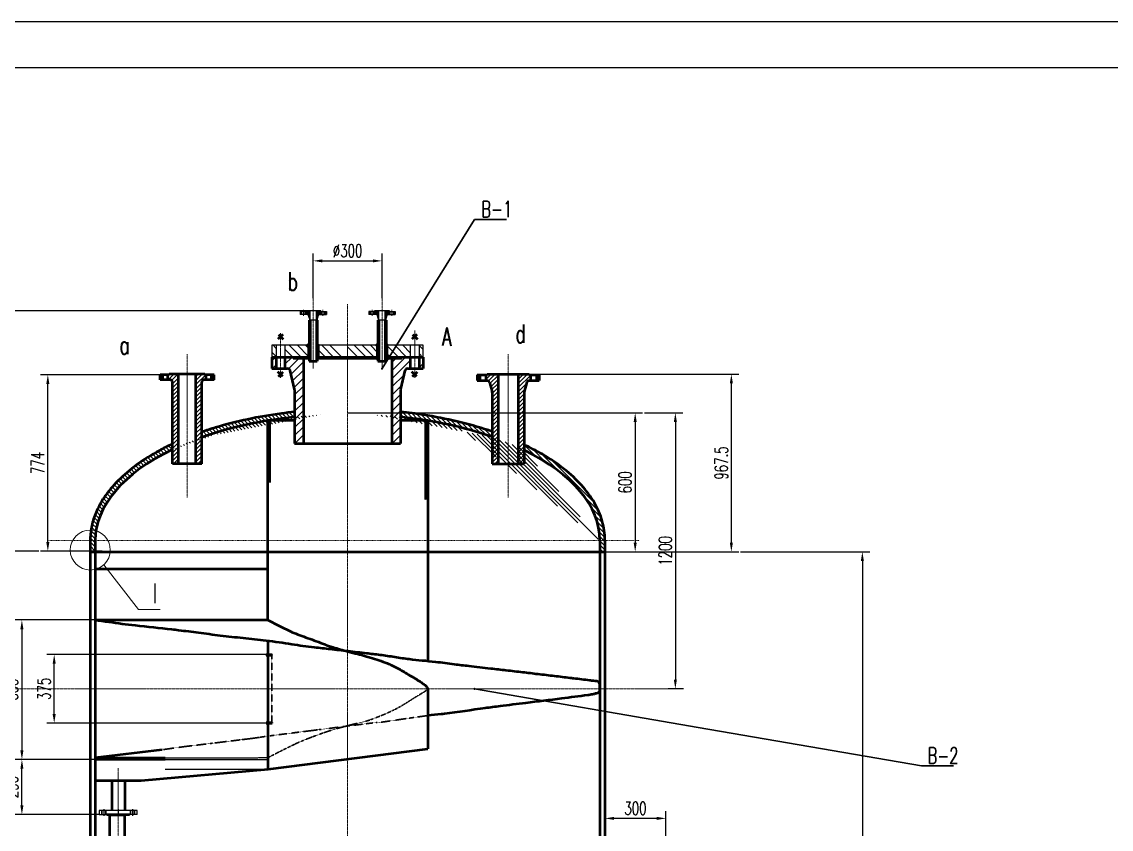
# Model space of a CAD drawing. Header units: millimetres. Extents: x 25714 to 46739, y -2 to 14848.
# Drawn here: x 28744 to 34681, y 10449 to 14848 of the extents above; entities that cross this region are included whole.
import ezdxf

# ---------------------------------------------------------------- set-up
doc = ezdxf.new("R2010")
doc.units = ezdxf.units.MM
doc.header["$LTSCALE"] = 5
for name, pattern in [('CENTER', [2, 1.25, -0.25, 0.25, -0.25]), ('DASHED', [0.75, 0.5, -0.25]), ('DIVIDE', [1.25, 0.5, -0.25, 0, -0.25, 0, -0.25]), ('HIDDEN', [0.375, 0.25, -0.125])]:
    doc.linetypes.add(name, pattern=pattern)
for name, color, linetype in [('2', 2, 'DASHED'), ('3', 3, 'CENTER'), ('border', 7, 'Continuous')]:
    doc.layers.add(name, color=color, linetype=linetype)
for name, color, linetype, lineweight in [('中心线', 4, 'CENTER', 18), ('双点划线', 6, 'DIVIDE', 18), ('实线', 7, 'Continuous', 53), ('文字', 3, 'Continuous', 30), ('细线', 1, 'Continuous', 18), ('虚线', 2, 'HIDDEN', 35)]:
    doc.layers.add(name, color=color, linetype=linetype, lineweight=lineweight)
doc.styles.get("Standard").update_dxf_attribs({"font": 'txt.shx', "width": 0.67, "bigfont": 'hztxt.shx'})
doc.dimstyles.get("Standard").update_dxf_attribs({"dimtxt": 0.18, "dimasz": 0.18, "dimexe": 0.18, "dimexo": 0.0625, "dimgap": 0.09, "dimtad": 0, "dimtih": 1, "dimtoh": 1, "dimdec": 4, "dimzin": 0, "dimdsep": 46, "dimtxsty": 'Standard', "dimcen": 0.09, "dimadec": 0, "dimazin": 0, "dimtfac": 1, "dimtdec": 4, "dimtofl": 0, "dimtmove": 0, "dimatfit": 3, "dimfxl": 0, "dimtolj": 1, "dimtzin": 0, "dimarcsym": 0})
pattern_1 = [(135, (29379.6773, 8232.7465), (-3.535534, -3.535534), [])]

# ---------------------------------------------------------------- blocks, each defined once
blk = doc.blocks.new('*D79')
at = {"layer": 'DEFPOINTS', "color": 0}
for p in [(32661, 11960.2), (31922.2, 6198.8), (33324.8, 6198.8)]:
    blk.add_point(p, dxfattribs=at)
at = {"layer": '文字', "color": 1, "lineweight": -2}
for p, q in [((32661, 11960.2), (33364.8, 11960.2)), ((33324.8, 11910.2), (33324.8, 6248.8)), ((31922.2, 6198.8), (33364.8, 6198.8))]:
    blk.add_line(p, q, dxfattribs=at)
at = {"layer": '文字', "color": 1}
for points in [[(33316.5, 11910.2), (33333.1, 11910.2), (33324.8, 11960.2)], [(33316.5, 6248.8), (33333.1, 6248.8), (33324.8, 6198.8)]]:
    blk.add_solid(points, dxfattribs=at)
at = {"layer": '文字', "color": 3, "insert": (33269.8, 9079.5), "char_height": 70, "attachment_point": 5, "rotation": 90}
blk.add_mtext('\\A1;7000', dxfattribs=at)
blk = doc.blocks.new('*D130')
at = {"layer": 'DEFPOINTS', "color": 0}
for p in [(31922.2, 10655.7), (31922.2, 10508.3), (32254.7, 10372.7)]:
    blk.add_point(p, dxfattribs=at)
at = {"layer": '文字', "color": 1, "lineweight": -2}
for p, q in [((31922.2, 10655.7), (31922.2, 10468.3)), ((32254.7, 10372.7), (32254.7, 10548.3)), ((32204.7, 10508.3), (31972.2, 10508.3))]:
    blk.add_line(p, q, dxfattribs=at)
at = {"layer": '文字', "color": 1}
for points in [[(31972.2, 10516.6), (31972.2, 10499.9), (31922.2, 10508.3)], [(32204.7, 10516.6), (32204.7, 10499.9), (32254.7, 10508.3)]]:
    blk.add_solid(points, dxfattribs=at)
at = {"layer": '文字', "color": 3, "insert": (32088.4, 10563.3), "char_height": 70, "attachment_point": 5}
blk.add_mtext('\\A1;300', dxfattribs=at)
blk = doc.blocks.new('*D131')
at = {"layer": 'DEFPOINTS', "color": 0}
for p in [(28744.6, 10829), (28744.6, 10829), (29166.6, 10529)]:
    blk.add_point(p, dxfattribs=at)
at = {"layer": '文字', "color": 1, "lineweight": -2}
for p, q in [((28744.6, 10829), (28704.6, 10829)), ((28744.6, 10579), (28744.6, 10779)), ((29166.6, 10529), (28704.6, 10529))]:
    blk.add_line(p, q, dxfattribs=at)
at = {"layer": '文字', "color": 1}
for points in [[(28736.2, 10779), (28752.9, 10779), (28744.6, 10829)], [(28736.2, 10579), (28752.9, 10579), (28744.6, 10529)]]:
    blk.add_solid(points, dxfattribs=at)
at = {"layer": '文字', "color": 3, "insert": (28689.6, 10679), "char_height": 70, "attachment_point": 5, "rotation": 90}
blk.add_mtext('\\A1;250', dxfattribs=at)
blk = doc.blocks.new('*D132')
at = {"layer": 'DEFPOINTS', "color": 0}
for p in [(29253.4, 11589), (28744.6, 10829), (29253.4, 10829)]:
    blk.add_point(p, dxfattribs=at)
at = {"layer": '文字', "color": 1, "lineweight": -2}
for p, q in [((29253.4, 11589), (28704.6, 11589)), ((28744.6, 11539), (28744.6, 10879)), ((29253.4, 10829), (28704.6, 10829))]:
    blk.add_line(p, q, dxfattribs=at)
at = {"layer": '文字', "color": 1}
for points in [[(28736.2, 11539), (28752.9, 11539), (28744.6, 11589)], [(28736.2, 10879), (28752.9, 10879), (28744.6, 10829)]]:
    blk.add_solid(points, dxfattribs=at)
at = {"layer": '文字', "color": 3, "insert": (28689.6, 11209), "char_height": 70, "attachment_point": 5, "rotation": 90}
blk.add_mtext('\\A1;600', dxfattribs=at)
blk = doc.blocks.new('*D133')
at = {"layer": 'DEFPOINTS', "color": 0}
for p in [(28920.6, 11401.5), (30075.9, 11401.5), (30075.9, 11026.5)]:
    blk.add_point(p, dxfattribs=at)
at = {"layer": '文字', "color": 1, "lineweight": -2}
for p, q in [((30075.9, 11401.5), (28880.6, 11401.5)), ((28920.6, 11076.5), (28920.6, 11351.5)), ((30075.9, 11026.5), (28880.6, 11026.5))]:
    blk.add_line(p, q, dxfattribs=at)
at = {"layer": '文字', "color": 1}
for points in [[(28912.2, 11351.5), (28928.9, 11351.5), (28920.6, 11401.5)], [(28912.2, 11076.5), (28928.9, 11076.5), (28920.6, 11026.5)]]:
    blk.add_solid(points, dxfattribs=at)
at = {"layer": '文字', "color": 3, "insert": (28865.6, 11214), "char_height": 70, "attachment_point": 5, "rotation": 90}
blk.add_mtext('\\A1;375', dxfattribs=at)
blk = doc.blocks.new('*D134')
at = {"layer": 'DEFPOINTS', "color": 0}
for p in [(32136.8, 12717.2), (32305.7, 11214), (32349.7, 11214)]:
    blk.add_point(p, dxfattribs=at)
at = {"layer": '文字', "color": 1, "lineweight": -2}
for p, q in [((32136.8, 12717.2), (32345.7, 12717.2)), ((32305.7, 12667.2), (32305.7, 11264)), ((32349.7, 11214), (32265.7, 11214))]:
    blk.add_line(p, q, dxfattribs=at)
at = {"layer": '文字', "color": 1}
for points in [[(32297.4, 12667.2), (32314, 12667.2), (32305.7, 12717.2)], [(32297.4, 11264), (32314, 11264), (32305.7, 11214)]]:
    blk.add_solid(points, dxfattribs=at)
at = {"layer": '文字', "color": 3, "insert": (32250.7, 11965.6), "char_height": 70, "attachment_point": 5, "rotation": 90}
blk.add_mtext('\\A1;1200', dxfattribs=at)
blk = doc.blocks.new('*D135')
at = {"layer": 'DEFPOINTS', "color": 0}
for p in [(31509.7, 12927.7), (32611, 12927.7), (32086.8, 11960.2)]:
    blk.add_point(p, dxfattribs=at)
at = {"layer": '实线', "color": 1, "lineweight": -2}
for p, q in [((31509.7, 12927.7), (32651, 12927.7)), ((32611, 12010.2), (32611, 12877.7)), ((32086.8, 11960.2), (32651, 11960.2))]:
    blk.add_line(p, q, dxfattribs=at)
at = {"layer": '实线', "color": 1}
for points in [[(32602.6, 12877.7), (32619.3, 12877.7), (32611, 12927.7)], [(32602.6, 12010.2), (32619.3, 12010.2), (32611, 11960.2)]]:
    blk.add_solid(points, dxfattribs=at)
at = {"layer": '实线', "color": 3, "insert": (32556, 12444), "char_height": 70, "attachment_point": 5, "rotation": 90}
blk.add_mtext('\\A1;967.5', dxfattribs=at)
blk = doc.blocks.new('*D136')
at = {"layer": 'DEFPOINTS', "color": 0}
for p in [(30519.7, 12717.2), (31767.4, 11960.2), (32086.8, 11960.2)]:
    blk.add_point(p, dxfattribs=at)
at = {"layer": '实线', "color": 1, "lineweight": -2}
for p, q in [((30519.7, 12717.2), (32126.8, 12717.2)), ((32086.8, 12667.2), (32086.8, 12010.2)), ((31767.4, 11960.2), (32126.8, 11960.2))]:
    blk.add_line(p, q, dxfattribs=at)
at = {"layer": '实线', "color": 1}
for points in [[(32078.4, 12667.2), (32095.1, 12667.2), (32086.8, 12717.2)], [(32078.4, 12010.2), (32095.1, 12010.2), (32086.8, 11960.2)]]:
    blk.add_solid(points, dxfattribs=at)
at = {"layer": '实线', "color": 3, "insert": (32031.8, 12338.7), "char_height": 70, "attachment_point": 5, "rotation": 90}
blk.add_mtext('\\A1;600', dxfattribs=at)
blk = doc.blocks.new('*D137')
at = {"layer": 'DEFPOINTS', "color": 0}
for p in [(28698.8, 13272.7), (30332.2, 13272.7), (28836, 11963.5)]:
    blk.add_point(p, dxfattribs=at)
at = {"layer": '实线', "color": 1, "lineweight": -2}
for p, q in [((30332.2, 13272.7), (28658.8, 13272.7)), ((28698.8, 12013.5), (28698.8, 13222.7)), ((28836, 11963.5), (28658.8, 11963.5))]:
    blk.add_line(p, q, dxfattribs=at)
at = {"layer": '实线', "color": 1}
for points in [[(28690.5, 13222.7), (28707.1, 13222.7), (28698.8, 13272.7)], [(28690.5, 12013.5), (28707.1, 12013.5), (28698.8, 11963.5)]]:
    blk.add_solid(points, dxfattribs=at)
at = {"layer": '实线', "color": 3, "insert": (28643.8, 12618.1), "char_height": 70, "attachment_point": 5, "rotation": 90}
blk.add_mtext('\\A1;1050', dxfattribs=at)
blk = doc.blocks.new('*D138')
at = {"layer": 'DEFPOINTS', "color": 0}
for p in [(28886, 12925.2), (29497.8, 12925.2), (29182.6, 11963.5)]:
    blk.add_point(p, dxfattribs=at)
at = {"layer": '实线', "color": 1, "lineweight": -2}
for p, q in [((29497.8, 12925.2), (28846, 12925.2)), ((28886, 12013.5), (28886, 12875.2)), ((29182.6, 11963.5), (28846, 11963.5))]:
    blk.add_line(p, q, dxfattribs=at)
at = {"layer": '实线', "color": 1}
for points in [[(28877.6, 12875.2), (28894.3, 12875.2), (28886, 12925.2)], [(28877.6, 12013.5), (28894.3, 12013.5), (28886, 11963.5)]]:
    blk.add_solid(points, dxfattribs=at)
at = {"layer": '实线', "color": 3, "insert": (28831, 12444.4), "char_height": 70, "attachment_point": 5, "rotation": 90}
blk.add_mtext('\\A1;774', dxfattribs=at)
blk = doc.blocks.new('*D139')
at = {"layer": 'DEFPOINTS', "color": 0}
for p in [(30707.2, 13545.2), (30332.2, 13342.1), (30707.2, 13342.1)]:
    blk.add_point(p, dxfattribs=at)
at = {"layer": '实线', "color": 1, "lineweight": -2}
for p, q in [((30332.2, 13342.1), (30332.2, 13585.2)), ((30382.2, 13545.2), (30657.2, 13545.2)), ((30707.2, 13342.1), (30707.2, 13585.2))]:
    blk.add_line(p, q, dxfattribs=at)
at = {"layer": '实线', "color": 1}
for points in [[(30382.2, 13553.5), (30382.2, 13536.9), (30332.2, 13545.2)], [(30657.2, 13553.5), (30657.2, 13536.9), (30707.2, 13545.2)]]:
    blk.add_solid(points, dxfattribs=at)
at = {"layer": '实线', "color": 3, "insert": (30519.7, 13600.2), "char_height": 70, "attachment_point": 5}
blk.add_mtext('\\A1;\\A1;∅300', dxfattribs=at)
blk = doc.blocks.new('*U1')
at = {"layer": '中心线', "linetype": 'Continuous'}
h = blk.add_hatch(dxfattribs=at)
h.set_pattern_fill('U', color=1, scale=4, angle=45, style=0, pattern_type=0)
h.set_pattern_definition([(45, (0, 0), (-2.828427, 2.828427), [])])
h.paths.add_polyline_path([(1191.1, 3975.6), (1183.1, 3975.6), (1183.1, 3961.6), (1191.1, 3961.6)])
h.paths.add_polyline_path([(1217.6, 3975.6), (1205.1, 3975.6), (1205.1, 3961.6), (1208.1, 3961.6), (1208.1, 3959.6), (1226.9, 3959.6), (1226.9, 3999.6), (1223.7, 3999.6), (1223.7, 3993.6)])
h.paths.add_polyline_path([(1263.6, 3975.6), (1257.4, 3993.6), (1257.4, 3999.6), (1254.2, 3999.6), (1254.2, 3959.6), (1273.1, 3959.6), (1273.1, 3961.6), (1276.1, 3961.6), (1276.1, 3975.6)])
h.paths.add_polyline_path([(1290.1, 3975.6), (1298.1, 3975.6), (1298.1, 3961.6), (1290.1, 3961.6)])

msp = doc.modelspace()

# ---------------------------------------------------------------- hatches: boundary and pattern name
at = {"layer": '文字'}
h = msp.add_hatch(color=1, dxfattribs=at)
edge = h.paths.add_edge_path(flags=0)
edge.add_arc((30740.92728, 13260.24651), 1.5625, 0, 360)
h = msp.add_hatch(color=1, dxfattribs=at)
edge = h.paths.add_edge_path(flags=0)
edge.add_arc((30724.23978, 13157.12151), 1.5625, 0, 360)
h = msp.add_hatch(color=1, dxfattribs=at)
edge = h.paths.add_edge_path(flags=0)
edge.add_arc((30883.73978, 13131.18401), 1.5625, 0, 360)
h = msp.add_hatch(color=1, dxfattribs=at)
edge = h.paths.add_edge_path(flags=0)
edge.add_arc((30707.17728, 12958.37151), 6.25, 0, 360)
h = msp.add_hatch(color=1, dxfattribs=at)
edge = h.paths.add_edge_path(flags=0)
edge.add_arc((31210.99068, 11213.99651), 6.25, 0, 360)
at = {"layer": '细线'}
h = msp.add_hatch(dxfattribs=at)
h.set_pattern_fill('_USER', color=256, scale=5, angle=135, style=0, pattern_type=0)
h.set_pattern_definition(pattern_1)
h.paths.add_polyline_path([(30354.23978, 13221.49651), (30353.23978, 13222.74651), (30349.23978, 13222.74651), (30349.23978, 12998.99651), (30354.23978, 12998.99651)])
h.paths.add_polyline_path([(30315.11478, 13222.74651), (30311.11478, 13222.74651), (30310.11478, 13221.49651), (30310.11478, 12998.99651), (30315.11478, 12998.99651)])
h = msp.add_hatch(dxfattribs=at)
h.set_pattern_fill('_USER', color=256, scale=5, angle=135, style=0, pattern_type=0)
h.set_pattern_definition(pattern_1)
h.paths.add_polyline_path([(30729.23978, 13221.49651), (30728.23978, 13222.74651), (30724.23978, 13222.74651), (30724.23978, 12998.99651), (30729.23978, 12998.99651)])
h.paths.add_polyline_path([(30690.11478, 13222.74651), (30686.11478, 13222.74651), (30685.11478, 13221.49651), (30685.11478, 12998.99651), (30690.11478, 12998.99651)])
h = msp.add_hatch(dxfattribs=at)
h.set_pattern_fill('ANSI37', color=256, scale=6.25, style=0)
h.set_pattern_definition([(135, (31284.6773, 8232.7465), (0.55242717, 0.55242717), []), (45, (31284.6773, 8232.7465), (0.55242717, -0.55242717), [])])
h.paths.add_polyline_path([(30310.11478, 13092.74651), (30310.11478, 13078.06172), (30301.55228, 13085.24651)])
h = msp.add_hatch(dxfattribs=at)
h.set_pattern_fill('ANSI37', color=256, scale=6.25, style=0)
h.set_pattern_definition([(45, (29379.6773, 8232.7465), (-0.55242717, 0.55242717), []), (135, (29379.6773, 8232.7465), (-0.55242717, -0.55242717), [])])
h.paths.add_polyline_path([(30354.23978, 13092.74651), (30354.23978, 13078.06172), (30362.80228, 13085.24651)])
h = msp.add_hatch(dxfattribs=at)
h.set_pattern_fill('ANSI37', color=256, scale=6.25, style=0)
h.set_pattern_definition([(135, (31659.6773, 8232.7465), (0.55242717, 0.55242717), []), (45, (31659.6773, 8232.7465), (0.55242717, -0.55242717), [])])
h.paths.add_polyline_path([(30685.11478, 13092.74651), (30685.11478, 13078.06172), (30676.55228, 13085.24651)])
h = msp.add_hatch(dxfattribs=at)
h.set_pattern_fill('ANSI37', color=256, scale=6.25, style=0)
h.set_pattern_definition([(45, (29754.6773, 8232.7465), (-0.55242717, 0.55242717), []), (135, (29754.6773, 8232.7465), (-0.55242717, -0.55242717), [])])
h.paths.add_polyline_path([(30729.23978, 13092.74651), (30729.23978, 13078.06172), (30737.80228, 13085.24651)])
h = msp.add_hatch(dxfattribs=at)
h.set_pattern_fill('ANSI31', color=256, scale=250, style=0)
h.set_pattern_definition([(45, (26126.552, 10389.62), (-22.09709, 22.09709), [])])
h.paths.add_polyline_path([(30278.42728, 13015.24651), (30223.42728, 13015.24651), (30223.42728, 13021.49651), (30178.42728, 13021.49651), (30178.42728, 12958.99651), (30192.17728, 12958.99651, -0.3477656321), (30206.77518, 12947.44632), (30230.52518, 12846.94798, -0.0580813551), (30230.92728, 12843.49817), (30230.92728, 12550.24651), (30278.42728, 12550.24651)])
h.paths.add_polyline_path([(30129.67728, 13021.49651), (30107.17728, 13021.49651), (30107.17728, 12958.99651), (30129.67728, 12958.99651)])
h.paths.add_polyline_path([(30832.57937, 12947.44632, -0.3477656321), (30847.17728, 12958.99651), (30860.92728, 12958.99651), (30860.92728, 13021.49651), (30815.92728, 13021.49651), (30815.92728, 13015.24651), (30760.92728, 13015.24651), (30760.92728, 12550.24651), (30808.42728, 12550.24651), (30808.42728, 12843.49817, -0.0580813551), (30808.82937, 12846.94798)])
h.paths.add_polyline_path([(30932.17728, 13021.49651), (30909.67728, 13021.49651), (30909.67728, 12958.99651), (30932.17728, 12958.99651)])
h = msp.add_hatch(dxfattribs=at)
h.set_pattern_fill('ANSI37', color=256, scale=6.25, style=0)
h.set_pattern_definition([(225, (31284.6773, 17867.7465), (0.55242717, -0.55242717), []), (315, (31284.6773, 17867.7465), (0.55242717, 0.55242717), [])])
h.paths.add_polyline_path([(30310.11478, 13007.74651), (30310.11478, 13022.4313), (30301.55228, 13015.24651)])
h = msp.add_hatch(dxfattribs=at)
h.set_pattern_fill('ANSI37', color=256, scale=6.25, style=0)
h.set_pattern_definition([(315, (29379.6773, 17867.7465), (-0.55242717, -0.55242717), []), (225, (29379.6773, 17867.7465), (-0.55242717, 0.55242717), [])])
h.paths.add_polyline_path([(30354.23978, 13007.74651), (30354.23978, 13022.4313), (30362.80228, 13015.24651)])
h = msp.add_hatch(dxfattribs=at)
h.set_pattern_fill('ANSI37', color=256, scale=6.25, style=0)
h.set_pattern_definition([(225, (31659.6773, 17867.7465), (0.55242717, -0.55242717), []), (315, (31659.6773, 17867.7465), (0.55242717, 0.55242717), [])])
h.paths.add_polyline_path([(30685.11478, 13007.74651), (30685.11478, 13022.4313), (30676.55228, 13015.24651)])
h = msp.add_hatch(dxfattribs=at)
h.set_pattern_fill('ANSI37', color=256, scale=6.25, style=0)
h.set_pattern_definition([(315, (29754.6773, 17867.7465), (-0.55242717, -0.55242717), []), (225, (29754.6773, 17867.7465), (-0.55242717, 0.55242717), [])])
h.paths.add_polyline_path([(30729.23978, 13007.74651), (30729.23978, 13022.4313), (30737.80228, 13015.24651)])
h = msp.add_hatch(dxfattribs=at)
h.set_pattern_fill('ANSI31', color=256, scale=125, style=0)
h.set_pattern_definition([(45, (27470.302, 12063.372), (-11.04854, 11.04854), [])])
h.paths.add_polyline_path([(29564.67728, 12440.24651), (29597.17728, 12440.24651), (29597.17728, 12927.74651), (29547.17728, 12927.74651), (29547.17728, 12925.24651), (29539.67728, 12925.24651), (29539.67728, 12897.74651), (29552.17728, 12897.74651, -0.4142135624), (29564.67728, 12885.24651)])
h.paths.add_polyline_path([(29724.67728, 12885.24651, -0.4142135624), (29737.17728, 12897.74651), (29749.67728, 12897.74651), (29749.67728, 12925.24651), (29742.17728, 12925.24651), (29742.17728, 12927.74651), (29692.17728, 12927.74651), (29692.17728, 12440.24651), (29724.67728, 12440.24651)])
h.paths.add_polyline_path([(29777.17728, 12897.74651), (29791.55228, 12897.74651), (29791.55228, 12925.24651), (29777.17728, 12925.24651)])
h.paths.add_polyline_path([(29512.17728, 12925.24651), (29497.80228, 12925.24651), (29497.80228, 12897.74651), (29512.17728, 12897.74651)])
h = msp.add_hatch(dxfattribs=at)
h.set_pattern_fill('ANSI31', color=256, scale=125, style=0)
h.set_pattern_definition([(45, (29617.802, 12127.747), (-11.04854, 11.04854), [])])
h.paths.add_polyline_path([(31293.44594, 12885.17187), (31306.8787, 12831.44081, -0.0613213552), (31307.17728, 12829.01545), (31307.17728, 12440.24651), (31339.67728, 12440.24651), (31339.67728, 12927.74651), (31279.67728, 12927.74651), (31279.67728, 12925.24651), (31273.42728, 12925.24651), (31273.42728, 12892.74651), (31283.74451, 12892.74651, -0.3441507314)])
h.paths.add_polyline_path([(31240.92728, 12925.24651), (31225.92728, 12925.24651), (31225.92728, 12892.74651), (31240.92728, 12892.74651)])
h.paths.add_polyline_path([(31505.61004, 12892.74651), (31515.92728, 12892.74651), (31515.92728, 12925.24651), (31509.67728, 12925.24651), (31509.67728, 12927.74651), (31449.67728, 12927.74651), (31449.67728, 12440.24651), (31482.17728, 12440.24651), (31482.17728, 12829.01545, -0.0613213552), (31482.47585, 12831.44081), (31495.90862, 12885.17187, -0.3441507314)])
h.paths.add_polyline_path([(31548.42728, 12892.74651), (31563.42728, 12892.74651), (31563.42728, 12925.24651), (31548.42728, 12925.24651)])
h = msp.add_hatch(dxfattribs=at)
h.set_pattern_fill('ANSI31', color=256, scale=125, angle=90, style=0)
h.set_pattern_definition([(135, (25816.552, -15245.378), (-11.0485435, -11.0485435), [])])
edge = h.paths.add_edge_path()
edge.add_ellipse((30519.67728, 12022.74651), major_axis=(1375, 0), ratio=0.5, start_angle=102.122352245, end_angle=125.322762767, ccw=False)
edge.add_line((30230.92728, 12694.91621), (30230.92728, 12722.5721))
edge.add_spline(control_points=[(30230.92728, 12722.5721), (30207.10844, 12720.04115), (30183.41952, 12717.19699), (30096.772, 12705.57954), (30034.81928, 12694.88353), (29914.44663, 12669.22051), (29856.02748, 12654.25381), (29774.34954, 12629.54504), (29749.24658, 12621.38795), (29724.67728, 12612.83005)], knot_values=[1.7802103705, 1.7802103705, 1.7802103705, 1.7802103705, 1.83278691, 1.83278691, 1.9738462166, 1.9738462166, 2.1149055233, 2.1149055233, 2.1792554066, 2.1792554066, 2.1792554066, 2.1792554066], degree=3, periodic=0)
edge.add_line((29724.67728, 12612.83005), (29724.67728, 12583.68323))
edge = h.paths.add_edge_path()
edge.add_line((29564.67728, 12517.36758), (29564.67728, 12547.83526))
edge.add_spline(control_points=[(29564.67728, 12547.83526), (29540.80847, 12536.58268), (29517.70187, 12524.8983), (29450.64634, 12488.51449), (29409.18225, 12462.57526), (29333.66822, 12407.79945), (29299.61702, 12378.96272), (29239.64244, 12318.80812), (29213.71732, 12287.48743), (29176.86225, 12232.13842), (29163.76421, 12208.60622), (29142.26576, 12160.74772), (29133.867, 12136.42059), (29121.96854, 12087.28234), (29118.47107, 12062.47237), (29117.27661, 12032.66233), (29117.17728, 12027.70442), (29117.17728, 12022.74651)], knot_values=[2.3267977434, 2.3267977434, 2.3267977434, 2.3267977434, 2.3970241365, 2.3970241365, 2.5380834432, 2.5380834432, 2.6791427498, 2.6791427498, 2.8202020565, 2.8202020565, 2.9206549339, 2.9206549339, 3.0211078114, 3.0211078114, 3.1215606888, 3.1215606888, 3.1415926536, 3.1415926536, 3.1415926536, 3.1415926536], degree=3, periodic=0)
edge.add_line((29117.17728, 12022.74651), (29144.67728, 12022.74651))
edge.add_ellipse((30519.67728, 12022.74651), major_axis=(1375, 0), ratio=0.5, start_angle=133.991006872, end_angle=180, ccw=False)
h.paths.add_polyline_path([(29144.67728, 12022.74651), (29117.17728, 12022.74651), (29117.17728, 11960.24651), (29144.67728, 11960.24651)])
edge = h.paths.add_edge_path()
edge.add_spline(control_points=[(31307.17728, 12615.42481), (31300.44339, 12617.73787), (31293.67007, 12620.02093), (31232.13897, 12640.37005), (31174.93837, 12656.50925), (31056.67329, 12684.58689), (30995.60956, 12696.52497), (30892.13388, 12712.65681), (30850.48309, 12718.10275), (30808.42728, 12722.57214)], knot_values=[0.9688711977, 0.9688711977, 0.9688711977, 0.9688711977, 0.9864310701, 0.9864310701, 1.1274903768, 1.1274903768, 1.2685496834, 1.2685496834, 1.3613822691, 1.3613822691, 1.3613822691, 1.3613822691], degree=3, periodic=0)
edge.add_line((30808.42728, 12722.57214), (30808.42728, 12694.91621))
edge.add_ellipse((30519.67728, 12022.74651), major_axis=(1375, 0), ratio=0.5, start_angle=55.059373416, end_angle=77.877647755, ccw=False)
edge.add_line((31307.17728, 12586.32187), (31307.17728, 12615.42481))
edge = h.paths.add_edge_path()
edge.add_spline(control_points=[(31922.17728, 12022.74651), (31922.17728, 12040.14171), (31920.95321, 12057.53665), (31916.07473, 12092.18514), (31912.42061, 12109.43831), (31902.7314, 12143.67569), (31896.6967, 12160.65979), (31882.31636, 12194.25367), (31873.97102, 12210.86356), (31845.52178, 12260.12066), (31822.03966, 12292.06998), (31766.75684, 12353.60385), (31734.95485, 12383.19239), (31663.72846, 12439.58782), (31624.30251, 12466.39539), (31550.1326, 12510.04081), (31516.9832, 12527.62005), (31482.17728, 12544.27356)], knot_values=[0, 0, 0, 0, 0.0702836342, 0.0702836342, 0.1405672684, 0.1405672684, 0.2108509027, 0.2108509027, 0.2811345369, 0.2811345369, 0.4221938435, 0.4221938435, 0.5632531502, 0.5632531502, 0.7043124568, 0.7043124568, 0.8074149358, 0.8074149358, 0.8074149358, 0.8074149358], degree=3, periodic=0)
edge.add_line((31482.17728, 12544.27356), (31482.17728, 12513.71971))
edge.add_ellipse((30519.67728, 12022.74651), major_axis=(1375, 0), ratio=0.5, start_angle=0, end_angle=45.572995999, ccw=False)
edge.add_line((31894.67728, 12022.74651), (31922.17728, 12022.74651))
h.paths.add_polyline_path([(31922.17728, 12022.74651), (31894.67728, 12022.74651), (31894.67728, 11960.24651), (31922.17728, 11960.24651)])
h = msp.add_hatch(dxfattribs=at)
h.set_pattern_fill('ANSI31', color=256, scale=125, style=0)
h.set_pattern_definition([(45, (16899.052, 5934.101), (-11.048543, 11.048543), [])])
h.paths.add_polyline_path([(30094.67728, 12677.74651), (30082.17728, 12677.74651), (30082.17728, 12342.25099), (30094.67728, 12338.12962)])
h.paths.add_polyline_path([(30944.67728, 12244.72109), (30957.17728, 12247.94754), (30957.17728, 12677.74651), (30944.67728, 12677.74651)])

# ---------------------------------------------------------------- linework, layer by layer
at = {"color": 7}
for p, q in [((30291.55228, 13270.24651), (30260.30228, 13270.24651)), ((30260.30228, 13270.24651), (30260.30228, 13252.74651)), ((30303.42728, 13252.74651), (30260.30228, 13252.74651)), ((30270.30228, 13252.74651), (30270.30228, 13270.24651)), ((30287.80228, 13252.74651), (30287.80228, 13270.24651)), ((30291.55228, 13272.74651), (30291.55228, 13270.24651)), ((30372.80228, 13272.74651), (30291.55228, 13272.74651)), ((30303.42728, 13252.74651), (30311.11478, 13230.24651)), ((30315.11478, 13222.74651), (30315.11478, 13272.74651)), ((30349.23978, 13222.74651), (30349.23978, 13272.74651)), ((30360.92728, 13252.74651), (30353.23978, 13230.24651)), ((30360.92728, 13252.74651), (30404.05228, 13252.74651)), ((30372.80228, 13272.74651), (30372.80228, 13270.24651)), ((30372.80228, 13270.24651), (30404.05228, 13270.24651)), ((30376.55228, 13252.74651), (30376.55228, 13270.24651)), ((30394.05228, 13252.74651), (30394.05228, 13270.24651)), ((30404.05228, 13270.24651), (30404.05228, 13252.74651)), ((30635.30228, 13270.24651), (30635.30228, 13252.74651)), ((30666.55228, 13270.24651), (30635.30228, 13270.24651)), ((30678.42728, 13252.74651), (30635.30228, 13252.74651)), ((30645.30228, 13252.74651), (30645.30228, 13270.24651)), ((30662.80228, 13252.74651), (30662.80228, 13270.24651)), ((30747.80228, 13272.74651), (30666.55228, 13272.74651)), ((30666.55228, 13272.74651), (30666.55228, 13270.24651)), ((30678.42728, 13252.74651), (30686.11478, 13230.24651)), ((30690.11478, 13222.74651), (30690.11478, 13272.74651)), ((30724.23978, 13222.74651), (30724.23978, 13272.74651)), ((30735.92728, 13252.74651), (30728.23978, 13230.24651)), ((30735.92728, 13252.74651), (30779.05228, 13252.74651)), ((30747.80228, 13272.74651), (30747.80228, 13270.24651)), ((30747.80228, 13270.24651), (30779.05228, 13270.24651)), ((30751.55228, 13252.74651), (30751.55228, 13270.24651)), ((30769.05228, 13252.74651), (30769.05228, 13270.24651)), ((30779.05228, 13270.24651), (30779.05228, 13252.74651)), ((30311.11478, 13230.24651), (30311.11478, 13222.74651)), ((30353.23978, 13222.74651), (30311.11478, 13222.74651)), ((30353.23978, 13230.24651), (30353.23978, 13222.74651)), ((30686.11478, 13230.24651), (30686.11478, 13222.74651)), ((30728.23978, 13222.74651), (30686.11478, 13222.74651)), ((30728.23978, 13230.24651), (30728.23978, 13222.74651)), ((30107.17728, 13085.24651), (30107.17728, 13021.49651)), ((30301.55228, 13085.24651), (30107.17728, 13085.24651)), ((30129.67728, 13085.24651), (30129.67728, 13021.49651)), ((30178.42728, 13085.24651), (30178.42728, 13021.49651)), ((30676.55228, 13085.24651), (30362.80228, 13085.24651)), ((30932.17728, 13085.24651), (30737.80228, 13085.24651)), ((30860.92728, 13085.24651), (30860.92728, 13021.49651)), ((30909.67728, 13085.24651), (30909.67728, 13021.49651)), ((30932.17728, 13021.49651), (30932.17728, 13085.24651)), ((30107.17728, 13021.49651), (30224.05228, 13021.49651)), ((30224.05228, 13021.49651), (30224.05228, 13016.49651)), ((30224.05228, 13016.49651), (30303.04197, 13016.49651)), ((30361.31259, 13016.49651), (30678.04197, 13016.49651)), ((30736.31259, 13016.49651), (30815.30228, 13016.49651)), ((30815.30228, 13021.49651), (30815.30228, 13016.49651)), ((30932.17728, 13021.49651), (30815.30228, 13021.49651)), ((29166.55228, 10551.49651), (29166.55228, 10528.99651)), ((29372.80228, 10551.49651), (29166.55228, 10551.49651)), ((29166.55228, 10528.99651), (29207.80228, 10528.99651)), ((29207.80228, 10528.99651), (29207.80228, 10526.49651)), ((29207.80228, 10526.49651), (29331.55228, 10526.49651)), ((29331.55228, 10528.99651), (29331.55228, 10526.49651)), ((29372.80228, 10528.99651), (29331.55228, 10528.99651)), ((29372.80228, 10528.99651), (29372.80228, 10551.49651))]:
    msp.add_line(p, q, dxfattribs=at)
at = {"layer": '2'}
for p, q in [((29525.44737, 10838.99651), (30085.92728, 10839.10108)), ((29525.44737, 10828.99651), (30085.92728, 10829.10108)), ((29525.45903, 10776.49651), (30085.93894, 10776.60109))]:
    msp.add_line(p, q, dxfattribs=at)
at = {"layer": '3', "color": 3}
for p, q in [((29191.55228, 10557.74651), (29191.55228, 10520.24651)), ((29269.67728, 10557.74651), (29269.67728, 10520.24651)), ((29347.80228, 10557.74651), (29347.80228, 10520.24651))]:
    msp.add_line(p, q, dxfattribs=at)
at = {"layer": 'border', "color": 1, "linetype": 'Continuous'}
msp.add_lwpolyline([(25714, -2.49996), (46739, -2.49996), (46739, 14847.50004), (25714, 14847.50004)], close=True, dxfattribs=at)
at = {"layer": 'border', "color": 7, "linetype": 'Continuous'}
msp.add_lwpolyline([(26339, 247.50004), (46489, 247.50004), (46489, 14597.50004), (26339, 14597.50004)], close=True, dxfattribs=at)
at = {"layer": '中心线'}
for p, q in [((30332.17728, 13342.12151), (30332.17728, 12958.37151)), ((30519.67728, 13310.24651), (30519.67728, 3260.24651)), ((30707.17728, 13342.12151), (30707.17728, 12958.37151)), ((30279.05228, 13246.49651), (30279.05228, 13278.99651)), ((30385.30228, 13246.49651), (30385.30228, 13278.99651)), ((30654.05228, 13246.49651), (30654.05228, 13278.99651)), ((30760.30228, 13246.49651), (30760.30228, 13278.99651)), ((30154.05228, 13151.65687), (30154.05228, 13010.24651)), ((30885.30228, 13166.49651), (30885.30228, 13010.24651)), ((29644.67728, 13037.74651), (29644.67728, 12257.12151)), ((30154.05228, 13057.74651), (30154.05228, 12908.37151)), ((30885.30228, 13057.74651), (30885.30228, 12908.37151)), ((31394.67728, 13037.74651), (31394.67728, 12257.12151)), ((31894.67728, 12025.97608), (31894.67728, 10644.46399)), ((32349.67728, 11213.99651), (27907.80228, 11213.99651)), ((29269.67728, 10781.60108), (29269.67728, 9415.15125))]:
    msp.add_line(p, q, dxfattribs=at)
at = {"layer": '双点划线'}
for p, q in [((28891.55228, 12022.74651), (32109.05228, 12022.74651)), ((29144.67728, 12025.97608), (29144.67728, 11865.35108)), ((29144.67728, 11963.47608), (31894.67728, 11963.47608))]:
    msp.add_line(p, q, dxfattribs=at)
at = {"layer": '实线'}
for p, q in [((30311.11478, 13222.74651), (30310.11478, 13221.49651)), ((30310.11478, 13221.49651), (30310.11478, 12998.99651)), ((30315.11478, 13222.74651), (30315.11478, 12998.99651)), ((30349.23978, 13222.74651), (30349.23978, 12998.99651)), ((30353.23978, 13222.74651), (30354.23978, 13221.49651)), ((30354.23978, 13221.49651), (30354.23978, 12998.99651)), ((30686.11478, 13222.74651), (30685.11478, 13221.49651)), ((30685.11478, 13221.49651), (30685.11478, 12998.99651)), ((30690.11478, 13222.74651), (30690.11478, 12998.99651)), ((30724.23978, 13222.74651), (30724.23978, 12998.99651)), ((30728.23978, 13222.74651), (30729.23978, 13221.49651)), ((30729.23978, 13221.49651), (30729.23978, 12998.99651)), ((30165.92728, 13143.99651), (30139.05228, 13118.37151)), ((30142.17728, 13143.99651), (30169.05228, 13118.37151)), ((30897.17728, 13143.99651), (30870.30228, 13118.37151)), ((30873.42728, 13143.99651), (30900.30228, 13118.37151)), ((30310.11478, 13092.74651), (30301.55228, 13085.24651)), ((30310.11478, 13078.06172), (30301.55228, 13085.24651)), ((30305.92728, 13085.24651), (30305.92728, 13018.91757)), ((30354.23978, 13092.74651), (30362.80228, 13085.24651)), ((30354.23978, 13078.06172), (30362.80228, 13085.24651)), ((30358.42728, 13081.57545), (30358.42728, 13018.91757)), ((30685.11478, 13092.74651), (30676.55228, 13085.24651)), ((30685.11478, 13078.06172), (30676.55228, 13085.24651)), ((30680.92728, 13081.57545), (30680.92728, 13018.91757)), ((30729.23978, 13092.74651), (30737.80228, 13085.24651)), ((30729.23978, 13078.06172), (30737.80228, 13085.24651)), ((30733.42728, 13085.24651), (30733.42728, 13018.91757)), ((30107.17728, 13021.49651), (30305.92728, 13021.49651)), ((30107.17728, 13021.49651), (30107.17728, 12958.99651)), ((30129.67728, 13021.49651), (30129.67728, 12958.99651)), ((30178.42728, 13021.49651), (30178.42728, 12958.99651)), ((30223.42728, 13021.49651), (30223.42728, 13015.24651)), ((30223.42728, 13015.24651), (30301.55228, 13015.24651)), ((30278.42728, 13015.24651), (30278.42728, 12550.24651)), ((30310.11478, 13022.4313), (30301.55228, 13015.24651)), ((30310.11478, 13007.74651), (30301.55228, 13015.24651)), ((30354.23978, 13022.4313), (30362.80228, 13015.24651)), ((30354.23978, 13007.74651), (30362.80228, 13015.24651)), ((30358.42728, 13021.49651), (30680.92728, 13021.49651)), ((30362.80228, 13015.24651), (30676.55228, 13015.24651)), ((30685.11478, 13022.4313), (30676.55228, 13015.24651)), ((30685.11478, 13007.74651), (30676.55228, 13015.24651)), ((30729.23978, 13022.4313), (30737.80228, 13015.24651)), ((30729.23978, 13007.74651), (30737.80228, 13015.24651)), ((30733.42728, 13021.49651), (30932.17728, 13021.49651)), ((30737.80228, 13015.24651), (30815.92728, 13015.24651)), ((30760.92728, 13015.24651), (30760.92728, 12550.24651)), ((30815.92728, 13021.49651), (30815.92728, 13015.24651)), ((30860.92728, 13021.49651), (30860.92728, 12958.99651)), ((30909.67728, 13021.49651), (30909.67728, 12958.99651)), ((30932.17728, 13021.49651), (30932.17728, 12958.99651)), ((30107.17728, 12958.99651), (30192.17728, 12958.99651)), ((30230.52518, 12846.94798), (30206.77518, 12947.44632)), ((30310.11478, 12998.99651), (30354.23978, 12998.99651)), ((30685.11478, 12998.99651), (30729.23978, 12998.99651)), ((30808.82937, 12846.94798), (30832.57937, 12947.44632)), ((30847.17728, 12958.99651), (30932.17728, 12958.99651)), ((29497.80228, 12897.74651), (29497.80228, 12925.24651)), ((29547.17728, 12925.24651), (29497.80228, 12925.24651)), ((29552.17728, 12897.74651), (29497.80228, 12897.74651)), ((29512.17728, 12897.74651), (29512.17728, 12925.24651)), ((29539.67728, 12897.74651), (29539.67728, 12925.24651)), ((29742.17728, 12927.74651), (29547.17728, 12927.74651)), ((29547.17728, 12925.24651), (29547.17728, 12927.74651)), ((29564.67728, 12440.24651), (29564.67728, 12885.24651)), ((29597.17728, 12440.24651), (29597.17728, 12927.74651)), ((29692.17728, 12440.24651), (29692.17728, 12927.74651)), ((29724.67728, 12440.24651), (29724.67728, 12885.24651)), ((29791.55228, 12897.74651), (29737.17728, 12897.74651)), ((29742.17728, 12925.24651), (29742.17728, 12927.74651)), ((29791.55228, 12925.24651), (29742.17728, 12925.24651)), ((29749.67728, 12897.74651), (29749.67728, 12925.24651)), ((29777.17728, 12897.74651), (29777.17728, 12925.24651)), ((29791.55228, 12897.74651), (29791.55228, 12925.24651)), ((30165.92728, 12915.87151), (30139.05228, 12941.49651)), ((30142.17728, 12915.87151), (30169.05228, 12941.49651)), ((30897.17728, 12915.87151), (30870.30228, 12941.49651)), ((30873.42728, 12915.87151), (30900.30228, 12941.49651)), ((31225.92728, 12925.24651), (31279.67728, 12925.24651)), ((31225.92728, 12925.24651), (31225.92728, 12892.74651)), ((31225.92728, 12892.74651), (31283.74451, 12892.74651)), ((31240.92728, 12925.24651), (31240.92728, 12892.74651)), ((31273.42728, 12925.24651), (31273.42728, 12892.74651)), ((31279.67728, 12927.74651), (31509.67728, 12927.74651)), ((31279.67728, 12927.74651), (31279.67728, 12925.24651)), ((31293.44594, 12885.17187), (31306.8787, 12831.44081)), ((31339.67728, 12927.74651), (31339.67728, 12440.24651)), ((31449.67728, 12927.74651), (31449.67728, 12440.24651)), ((31495.90862, 12885.17187), (31482.47585, 12831.44081)), ((31505.61004, 12892.74651), (31563.42728, 12892.74651)), ((31509.67728, 12927.74651), (31509.67728, 12925.24651)), ((31509.67728, 12925.24651), (31563.42728, 12925.24651)), ((31515.92728, 12925.24651), (31515.92728, 12892.74651)), ((31548.42728, 12925.24651), (31548.42728, 12892.74651)), ((31563.42728, 12925.24651), (31563.42728, 12892.74651)), ((30230.92728, 12843.49817), (30230.92728, 12550.24651)), ((30808.42728, 12843.49817), (30808.42728, 12550.24651)), ((31307.17728, 12829.01545), (31307.17728, 12440.24651)), ((31482.17728, 12829.01545), (31482.17728, 12440.24651)), ((30082.17728, 12677.74651), (30230.92728, 12677.74651)), ((30082.17728, 12677.74651), (30082.17728, 11588.99651)), ((30094.67728, 12677.74651), (30094.67728, 12338.12962)), ((30808.42728, 12677.74651), (30957.17728, 12677.74651)), ((30944.67728, 12677.74651), (30944.67728, 12244.72109)), ((30957.17728, 12677.74651), (30957.17728, 11366.13174)), ((30230.92728, 12550.24651), (30808.42728, 12550.24651)), ((29724.67728, 12440.24651), (29564.67728, 12440.24651)), ((31307.17728, 12440.24651), (31482.17728, 12440.24651)), ((29117.17728, 12022.74651), (29117.17728, 7619.70065)), ((29144.67728, 12022.74651), (29144.67728, 7586.92742)), ((31894.67728, 12022.74651), (31894.67728, 10288.99651)), ((31922.17728, 12022.74651), (31922.17728, 10288.99651)), ((29117.17728, 11960.24651), (31922.17728, 11960.24651)), ((30082.17728, 11865.35108), (29144.67728, 11865.35108)), ((29144.67728, 11865.35108), (29144.67728, 10713.99651)), ((29144.67728, 11588.99651), (30082.17728, 11588.99651)), ((30085.93894, 10776.60109), (30085.93894, 11475.99889)), ((30075.92728, 11401.49651), (30075.92728, 11397.22608)), ((30075.92728, 11401.49651), (30107.80228, 11401.49651)), ((30107.17728, 11397.22608), (30107.17728, 11401.49651)), ((30075.92728, 11397.22608), (30107.17728, 11397.22608)), ((30957.17728, 11213.99651), (30957.17728, 10886.60108)), ((30075.92728, 11026.49651), (30075.92728, 11030.76694)), ((30075.92728, 11030.76694), (30107.17728, 11030.76694)), ((30075.92728, 11026.49651), (30107.80228, 11026.49651)), ((30107.17728, 11030.76694), (30107.17728, 11026.49651)), ((29509.72534, 10882.32494), (29144.67728, 10838.99651)), ((30085.93894, 10776.60109), (30957.17728, 10886.60108)), ((29144.67728, 10838.99651), (29525.44737, 10838.99651)), ((29525.44737, 10828.99651), (29144.67728, 10828.99651)), ((29394.67728, 10713.99651), (30085.93894, 10776.60109)), ((29144.67728, 10713.99651), (29394.67728, 10713.99651)), ((29234.05228, 10713.99651), (29234.05228, 10551.49651)), ((29305.30228, 10713.99651), (29305.30228, 10551.49651)), ((29207.80228, 10528.99651), (29331.55228, 10528.99651))]:
    msp.add_line(p, q, dxfattribs=at)
for points in [[(29144.67728, 11588.99651, 0.0025072338), (29290.46923, 11568.9956, 0.0051526661), (29361.55228, 11560.35108, 0.0005364406), (29560.42446, 11538.45912, -0.0028058319), (29598.42728, 11534.10108, -0.0028121186), (29706.2456, 11520.50784, 0.0025331871), (29825.92728, 11505.35108, 0.0044052418), (29949.99168, 11491.38556, -0.0043398486), (30075.92728, 11477.22608, -0.009275898), (30215.81521, 11457.62765, 0.0106963754), (30337.17728, 11440.97608, 0.0015112484), (30424.10132, 11431.20497, -0.0013567469), (30520.92728, 11420.35108, -0.0006394764), (30621.76904, 11408.63919, -0.0008620002), (30696.55228, 11399.72608, -0.0119724936), (30776.90845, 11388.05002, 0.0121758991), (30855.92728, 11376.60108, 0.0070019444), (30925.86267, 11369.19306, -0.0068071347), (30997.80228, 11361.60108, -0.0025041861), (31101.07703, 11348.75352, 0.0032909648), (31179.67728, 11339.10108, 0.0013698474), (31299.3116, 11325.54023, -0.0019626019), (31382.80228, 11315.97608, -0.0000890198), (31473.27252, 11305.23614, 0.0000967061), (31556.55228, 11295.35108, 0.0001121018), (31646.09062, 11284.76108, -0.0001183143), (31730.92728, 11274.72608, -0.0015192425), (31750.96482, 11272.28935, 0.0003530011), (31837.17728, 11261.60108, 0.0081288022), (31860.33105, 11259.12858, -0.0111655802), (31877.17728, 11257.22608, -0.1926488076), (31886.92997, 11251.70121, -0.1496134479), (31892.17728, 11238.47608, -0.0201760925), (31892.54685, 11229.32129, -0.0120560532), (31892.17728, 11213.99651, -0.0130012453), (31890.91819, 11197.06407, -0.1230847283), (31890.30228, 11195.35108, -0.1475332134), (31888.21478, 11193.6361, -0.0285265584), (31875.30228, 11189.10108, -0.0054862878), (31858.524, 11184.4622, -0.0208646398), (31854.05228, 11183.47608, -0.0105718775), (31828.59138, 11179.51908, -0.001893254), (31685.92728, 11160.97608, -0.0008063333), (31489.70399, 11136.54824, 0.0011349107), (31350.30228, 11119.10108, 0.0028949878), (31268.91377, 11108.24777, -0.0010620727), (31047.17728, 11077.85108, -0.0075799192), (31029.97177, 11075.79475, -0.0017951716), (30957.17728, 11068.47608)], [(30082.17728, 11588.99651), (30146.55228, 11557.22608), (30213.23368, 11524.3174, 0.0245759991), (30215.6257, 11523.27972, 0.0006829317), (30303.42728, 11490.35108, 0.0005909095), (30394.23077, 11456.56025, 0.0026304998), (30414.67728, 11449.10108, 0.0146255761), (30440.18422, 11440.78118, 0.004674072), (30520.92728, 11417.85108, 0.0065079068), (30573.80863, 11404.10354, -0.0080451243), (30616.55228, 11392.85108, -0.0075866006), (30643.21062, 11384.9343, -0.0042631371), (30690.30228, 11369.72608, -0.0122898431), (30735.02802, 11353.62861, -0.0193057288), (30762.80228, 11341.60108, -0.0152607609), (30790.89257, 11327.05574, -0.0070405915), (30850.30228, 11292.85108, -0.003117384), (30887.31461, 11270.52837, -0.0041792266), (30914.67728, 11253.47608, -0.0160951594), (30926.27311, 11245.57956, -0.0097688025), (30944.67728, 11231.60108, -0.0711834055), (30949.07981, 11226.96498, -0.0296429972), (30957.17728, 11213.99651)]]:
    msp.add_lwpolyline(points, format="xyb", dxfattribs=at)
msp.add_lwpolyline([(29305.30228, 9852.66962), (29305.30228, 10526.49651), (29222.90023, 10526.49651), (29222.90023, 9852.66962)], dxfattribs=at)
for centre, radius, start, end in [((30192.17728, 12943.99651), 15, 0, 90), ((30847.17728, 12943.99651), 15, 90, 180), ((29552.17728, 12885.24651), 12.5, 0, 90), ((29737.17728, 12885.24651), 12.5, 90, 180), ((31283.74451, 12882.74651), 10, 14.036243468, 90), ((31505.61004, 12882.74651), 10, 90, 165.963756532), ((30215.92728, 12843.49817), 15, 0, 13.296328027), ((30823.42728, 12843.49817), 15, 166.703671973, 180), ((31297.17728, 12829.01545), 10, 0, 14.036243468), ((31492.17728, 12829.01545), 10, 165.963756532, 180)]:
    msp.add_arc(centre, radius, start, end, dxfattribs=at)
for start_param, end_param in [(1.7823712866, 2.187294838), (0.9609673502, 1.359221367), (2.338584238, 3.1415926536), (0, 0.7953988302)]:
    msp.add_ellipse((30519.67728, 12022.74651), major_axis=(1375, 0), ratio=0.5, start_param=start_param, end_param=end_param, dxfattribs=at)
for points, knots in [([(30230.92728, 12722.5721), (30207.10844, 12720.04115), (30183.41952, 12717.19699), (30096.772, 12705.57954), (30034.81928, 12694.88353), (29914.44663, 12669.22051), (29856.02748, 12654.25381), (29774.34954, 12629.54504), (29749.24658, 12621.38795), (29724.67728, 12612.83005)], [1.78021037052, 1.78021037052, 1.78021037052, 1.78021037052, 1.83278690997, 1.83278690997, 1.97384621661, 1.97384621661, 2.11490552325, 2.11490552325, 2.17925540662, 2.17925540662, 2.17925540662, 2.17925540662]), ([(31307.17728, 12615.42481), (31300.44339, 12617.73787), (31293.67007, 12620.02093), (31232.13897, 12640.37005), (31174.93837, 12656.50925), (31056.67329, 12684.58689), (30995.60956, 12696.52497), (30892.13388, 12712.65681), (30850.48309, 12718.10275), (30808.42728, 12722.57214)], [0.9688711977, 0.9688711977, 0.9688711977, 0.9688711977, 0.98643107011, 0.98643107011, 1.12749037675, 1.12749037675, 1.26854968339, 1.26854968339, 1.36138226913, 1.36138226913, 1.36138226913, 1.36138226913]), ([(29564.67728, 12547.83526), (29540.80847, 12536.58268), (29517.70187, 12524.8983), (29450.64634, 12488.51449), (29409.18225, 12462.57526), (29333.66822, 12407.79945), (29299.61702, 12378.96272), (29239.64244, 12318.80812), (29213.71732, 12287.48743), (29176.86225, 12232.13842), (29163.76421, 12208.60622), (29142.26576, 12160.74772), (29133.867, 12136.42059), (29121.96854, 12087.28234), (29118.47107, 12062.47237), (29117.27661, 12032.66233), (29117.17728, 12027.70442), (29117.17728, 12022.74651)], [2.32679774341, 2.32679774341, 2.32679774341, 2.32679774341, 2.39702413654, 2.39702413654, 2.53808344318, 2.53808344318, 2.67914274982, 2.67914274982, 2.82020205647, 2.82020205647, 2.92065493392, 2.92065493392, 3.02110781137, 3.02110781137, 3.12156068882, 3.12156068882, 3.14159265359, 3.14159265359, 3.14159265359, 3.14159265359]), ([(31922.17728, 12022.74651), (31922.17728, 12040.14171), (31920.95321, 12057.53665), (31916.07473, 12092.18514), (31912.42061, 12109.43831), (31902.7314, 12143.67569), (31896.6967, 12160.65979), (31882.31636, 12194.25367), (31873.97102, 12210.86356), (31845.52178, 12260.12066), (31822.03966, 12292.06998), (31766.75684, 12353.60385), (31734.95485, 12383.19239), (31663.72846, 12439.58782), (31624.30251, 12466.39539), (31550.1326, 12510.04081), (31516.9832, 12527.62005), (31482.17728, 12544.27356)], [0, 0, 0, 0, 0.07028363422, 0.07028363422, 0.14056726845, 0.14056726845, 0.21085090267, 0.21085090267, 0.28113453689, 0.28113453689, 0.42219384354, 0.42219384354, 0.56325315018, 0.56325315018, 0.70431245682, 0.70431245682, 0.80741493585, 0.80741493585, 0.80741493585, 0.80741493585])]:
    msp.add_open_spline(points, degree=3, knots=knots, dxfattribs=at)
at = {"layer": '文字', "color": 1, "linetype": 'Continuous'}
for p, q in [((30959.08398, 13364.49757), (31210.99068, 13770.62363)), ((31210.99068, 13770.62363), (31385.99068, 13770.62363)), ((30707.17728, 12958.37151), (30959.08398, 13364.49757)), ((31210.99068, 11213.99651), (32429.18295, 11004.13764)), ((32429.18295, 11004.13764), (33647.37521, 10794.27878)), ((33647.37521, 10794.27878), (33822.37521, 10794.27878))]:
    msp.add_line(p, q, dxfattribs=at)
at = {"layer": '细线'}
for p, q in [((30129.67728, 13068.79854), (30113.22931, 13085.24651)), ((30221.17348, 13021.49651), (30178.42728, 13064.24271)), ((30270.36766, 13016.49651), (30201.61766, 13085.24651)), ((30305.92728, 13025.13106), (30245.81183, 13085.24651)), ((30305.92728, 13069.32523), (30290.006, 13085.24651)), ((30447.14435, 13016.49651), (30378.39435, 13085.24651)), ((30491.33852, 13016.49651), (30422.58852, 13085.24651)), ((30579.72687, 13016.49651), (30519.67728, 13076.5461)), ((30623.92105, 13016.49651), (30555.17105, 13085.24651)), ((30668.11522, 13016.49651), (30599.36522, 13085.24651)), ((30685.11478, 13043.69112), (30643.55939, 13085.24651)), ((30800.69774, 13016.49651), (30731.94774, 13085.24651)), ((30839.89191, 13021.49651), (30776.14191, 13085.24651)), ((30860.92728, 13044.65532), (30820.33609, 13085.24651)), ((30932.17728, 13061.79367), (30909.67728, 13084.29367)), ((30129.67728, 13024.60437), (30107.17728, 13047.10437)), ((30226.17348, 13016.49651), (30224.05228, 13018.61771)), ((30402.95018, 13016.49651), (30358.42728, 13061.01941)), ((30358.756, 13016.49651), (30358.42728, 13016.82523)), ((30756.50357, 13016.49651), (30729.23978, 13043.7603)), ((30928.28026, 13021.49651), (30909.67728, 13040.09949)), ((29191.20416, 11889.99585), (29380.39914, 11646.2434)), ((29380.39914, 11646.2434), (29497.35535, 11646.2434))]:
    msp.add_line(p, q, dxfattribs=at)
msp.add_circle((29117.17728, 11970.07354), 109.05235, dxfattribs=at)
at = {"layer": '虚线'}
for p, q in [((30107.17728, 11397.22608), (30107.17728, 11030.76694)), ((29180.30228, 10551.49651), (29180.30228, 10528.99651)), ((29202.80228, 10551.49651), (29202.80228, 10528.99651)), ((29336.55228, 10551.49651), (29336.55228, 10528.99651)), ((29359.05228, 10551.49651), (29359.05228, 10528.99651))]:
    msp.add_line(p, q, dxfattribs=at)
for points in [[(30957.17728, 11213.99651, -0.014033777), (30943.38783, 11201.83396, -0.0376598088), (30937.80228, 11197.85108, -0.0034414686), (30916.25177, 11185.01277, 0.004307642), (30899.05228, 11174.72608, 0.0064958156), (30861.84886, 11151.36959, -0.0062882085), (30823.42728, 11127.22608, -0.0241355378), (30769.50872, 11097.75686, -0.0181260867), (30694.67728, 11064.72608, -0.0096138047), (30644.47736, 11045.81889, -0.0180230537), (30617.17728, 11037.22608, -0.0135343646), (30571.27485, 11025.90405, 0.0121957119), (30520.30228, 11013.47608, 0.0032432932), (30461.45307, 10997.18735, 0.0056432631), (30427.80228, 10987.22608, 0.0089741251), (30386.18814, 10973.57242, 0.006466604), (30329.05228, 10952.85108, 0.0067305567), (30272.08327, 10930.472, 0.0118812706), (30240.30228, 10916.60108, 0.0047153362), (30234.5165, 10913.84379, 0.0003689081), (30160.92728, 10877.85108, 0.0053155531), (30135.04422, 10864.8249, 0.002777884), (30085.92728, 10839.10108)], [(30957.17728, 11068.47608, 0.0006362248), (30880.14458, 11057.80799, 0.0012490463), (30840.92728, 11052.22608, 0.0003828623), (30735.38225, 11036.85195, -0.002681447), (30720.30228, 11034.72608, -0.0124616941), (30676.05458, 11029.84965, 0.0101215982), (30621.55228, 11024.10108, 0.0002975), (30562.2562, 11016.59465, -0.0003968386), (30517.80228, 11010.97608, -0.0000192736), (30392.81323, 10995.28431, -0.0000819798), (30363.42728, 10991.60108, -0.0002850907), (30315.5214, 10985.6323, 0.000155701), (30227.80228, 10974.72608, 0.0005750861), (30181.08372, 10968.84816, 0.0003761664), (30109.67728, 10959.72608, 0.0060806392), (30042.67362, 10950.28558, -0.0070269623), (29984.67728, 10942.22608, -0.0006904483), (29942.82003, 10937.06653, -0.0002181344), (29810.30228, 10920.97608, -0.0002448101), (29782.69198, 10917.64955, 0.0000505807), (29649.05228, 10901.60108, 0.0044757651), (29604.48226, 10895.83903, 0.0020866205), (29509.05228, 10882.22608)]]:
    msp.add_lwpolyline(points, format="xyb", dxfattribs=at)

# ---------------------------------------------------------------- block references
at = {"color": 1, "linetype": 'Continuous', "xscale": 1.25, "yscale": 1.25, "zscale": 1.25, "rotation": 180}
for p in [(31882.90222, 18222.27341), (32257.90222, 18222.27341)]:
    msp.add_blockref('*U1', p, dxfattribs=at)

# ---------------------------------------------------------------- texts
at = {"layer": '文字', "color": 7, "width": 0.67}
for s, p in [('B-1', (31248.24068, 13783.12363)), ('B-2', (33680.43771, 10806.77878))]:
    msp.add_text(s, height=87.5, dxfattribs=at).set_placement(p)
at = {"layer": '文字', "width": 0.67}
for s, height, p in [('b', 100, (30193.56112, 13383.0589)), ('A', 100, (31033.65235, 13082.72603)), ('d', 100, (31434.42983, 13098.12771)), ('a', 100, (29276.39735, 13036.52103)), ('Ⅰ', 125, (29428.24484, 11667.49051))]:
    msp.add_text(s, height=height, dxfattribs=at).set_placement(p)

# ---------------------------------------------------------------- dimensions: what is measured, and where the dimension line sits
at = {"layer": '实线'}
dim = msp.add_linear_dim(base=(30707.17728, 13545.19397), p1=(30332.17728, 13342.12151), p2=(30707.17728, 13342.12151), text='\\A1;∅300', dimstyle='Standard', override={"dimscale": 20, "dimtxt": 3.5, "dimasz": 2.5, "dimexe": 2, "dimexo": 0, "dimgap": 1, "dimtad": 1, "dimtih": 0, "dimtoh": 0, "dimzin": 8, "dimclrd": 1, "dimclre": 1, "dimclrt": 3, "dimadec": 3, "dimazin": 2, "dimatfit": 0, "dimtvp": 0.718659}, dxfattribs=at)
dim.commit()
dim.dimension.update_dxf_attribs({"geometry": '*D139', "text_midpoint": (30519.67728, 13600.19397)})
for base, p1, p2, text, picture, middle in [((28698.80524, 13272.74651), (28835.95573, 11963.47608), (30332.17728, 13272.74651), '1050', '*D137', (28643.80524, 12618.1113)), ((28885.95573, 12925.24651), (29182.57151, 11963.47608), (29497.80228, 12925.24651), '774', '*D138', (28830.95573, 12444.3613)), ((32086.75305, 11960.24651), (30519.67728, 12717.24608), (31767.39856, 11960.24651), '600', '*D136', (32031.75305, 12338.7463))]:
    dim = msp.add_linear_dim(base=base, p1=p1, p2=p2, angle=90, text=text, dimstyle='Standard', override={"dimscale": 20, "dimtxt": 3.5, "dimasz": 2.5, "dimexe": 2, "dimexo": 0, "dimgap": 1, "dimtad": 1, "dimtih": 0, "dimtoh": 0, "dimzin": 8, "dimclrd": 1, "dimclre": 1, "dimclrt": 3, "dimadec": 3, "dimazin": 2, "dimatfit": 0, "dimtvp": 0.718659}, dxfattribs=at)
    dim.commit()
    dim.dimension.update_dxf_attribs({"geometry": picture, "text_midpoint": middle})
dim = msp.add_linear_dim(base=(32610.97642, 12927.74651), p1=(32086.75305, 11960.24651), p2=(31509.67728, 12927.74651), angle=90, dimstyle='Standard', override={"dimscale": 20, "dimtxt": 3.5, "dimasz": 2.5, "dimexe": 2, "dimexo": 0, "dimgap": 1, "dimtad": 1, "dimtih": 0, "dimtoh": 0, "dimzin": 8, "dimclrd": 1, "dimclre": 1, "dimclrt": 3, "dimadec": 3, "dimazin": 2, "dimatfit": 0, "dimtvp": 0.718659}, dxfattribs=at)
dim.commit()
dim.dimension.update_dxf_attribs({"geometry": '*D135', "text_midpoint": (32555.97642, 12443.99651)})
at = {"layer": '文字'}
for base, p1, p2, text, picture, middle in [((32305.69895, 11213.99651), (32136.75305, 12717.24608), (32349.67728, 11213.99651), '1200', '*D134', (32250.69895, 11965.6213)), ((33324.79623, 6198.77665), (32660.97642, 11960.24651), (31922.17728, 6198.77665), '7000', '*D79', (33269.79623, 9079.51158)), ((28744.56352, 10828.99651), (29253.4328, 11588.99651), (29253.4328, 10828.99651), '600', '*D132', (28689.56352, 11208.99651)), ((28744.56352, 10828.99651), (29166.55228, 10528.99651), (28744.56352, 10828.99651), '250', '*D131', (28689.56352, 10678.99651))]:
    dim = msp.add_linear_dim(base=base, p1=p1, p2=p2, angle=90, text=text, dimstyle='Standard', override={"dimscale": 20, "dimtxt": 3.5, "dimasz": 2.5, "dimexe": 2, "dimexo": 0, "dimgap": 1, "dimtad": 1, "dimtih": 0, "dimtoh": 0, "dimzin": 8, "dimclrd": 1, "dimclre": 1, "dimclrt": 3, "dimadec": 3, "dimazin": 2, "dimatfit": 0, "dimtvp": 0.718659}, dxfattribs=at)
    dim.commit()
    dim.dimension.update_dxf_attribs({"geometry": picture, "text_midpoint": middle})
dim = msp.add_linear_dim(base=(28920.56343, 11401.49651), p1=(30075.92728, 11026.49651), p2=(30075.92728, 11401.49651), angle=90, dimstyle='Standard', override={"dimscale": 20, "dimtxt": 3.5, "dimasz": 2.5, "dimexe": 2, "dimexo": 0, "dimgap": 1, "dimtad": 1, "dimtih": 0, "dimtoh": 0, "dimzin": 8, "dimclrd": 1, "dimclre": 1, "dimclrt": 3, "dimadec": 3, "dimazin": 2, "dimatfit": 0, "dimtvp": 0.718659}, dxfattribs=at)
dim.commit()
dim.dimension.update_dxf_attribs({"geometry": '*D133', "text_midpoint": (28865.56343, 11213.99651)})
dim = msp.add_linear_dim(base=(31922.17728, 10508.27793), p1=(32254.67728, 10372.74651), p2=(31922.17728, 10655.72824), text='300', dimstyle='Standard', override={"dimscale": 20, "dimtxt": 3.5, "dimasz": 2.5, "dimexe": 2, "dimexo": 0, "dimgap": 1, "dimtad": 1, "dimtih": 0, "dimtoh": 0, "dimzin": 8, "dimclrd": 1, "dimclre": 1, "dimclrt": 3, "dimadec": 3, "dimazin": 2, "dimatfit": 0, "dimtvp": 0.718659}, dxfattribs=at)
dim.commit()
dim.dimension.update_dxf_attribs({"geometry": '*D130', "text_midpoint": (32088.42728, 10563.27793)})

doc.saveas('drawing.dxf')
